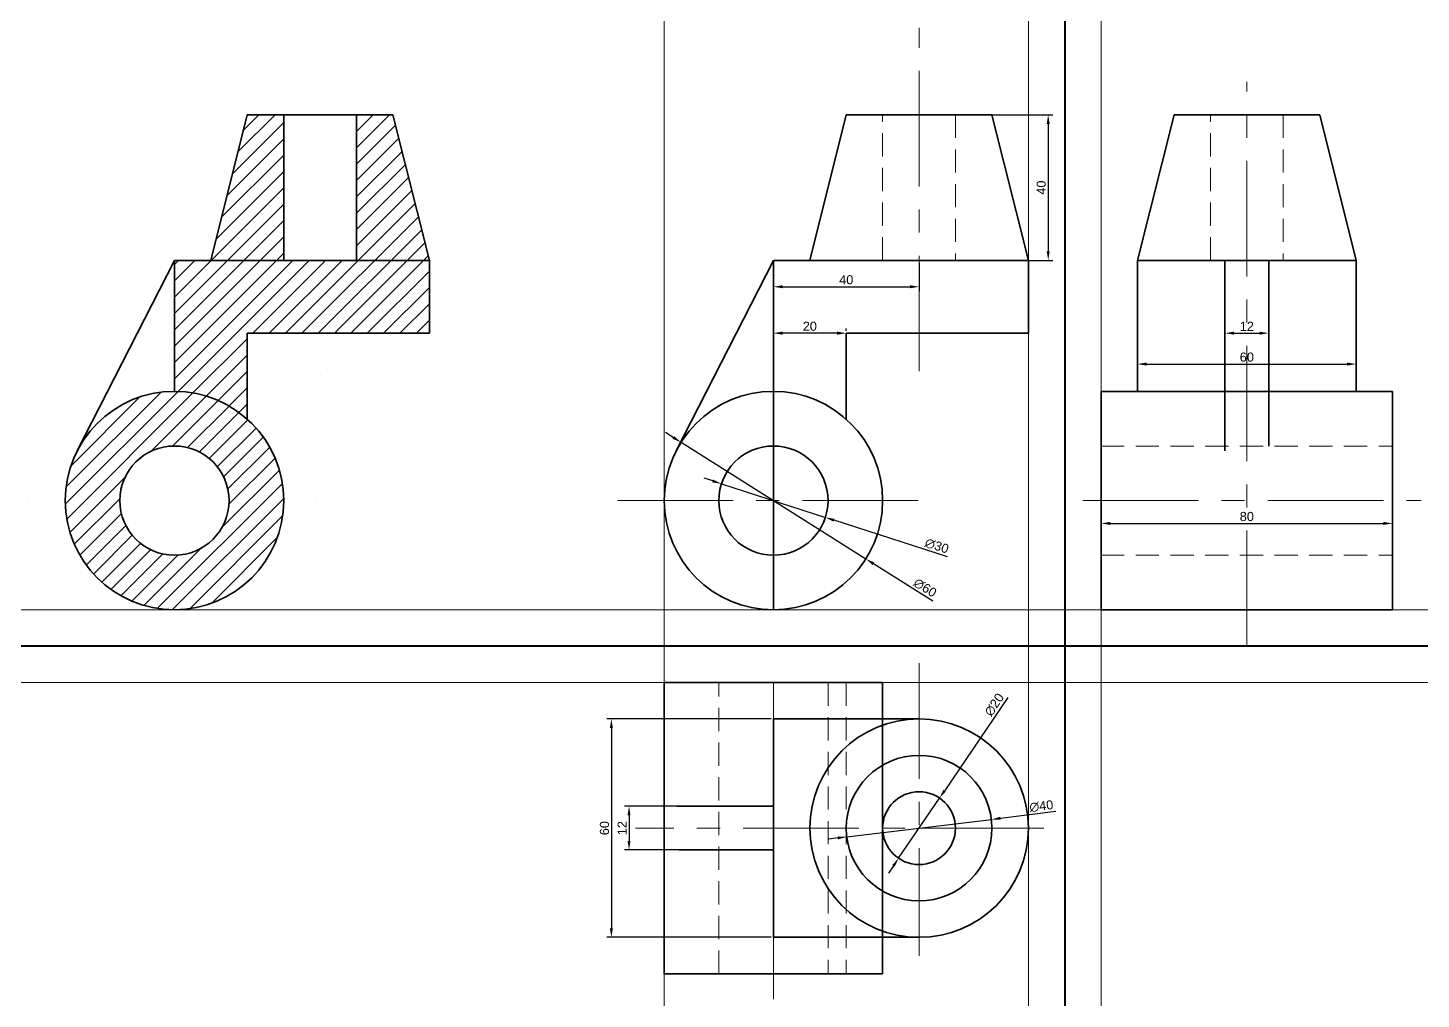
# Model space of a CAD drawing. Header units: millimetres. Extents: x 2450 to 7334, y 2362 to 2656.
# Drawn here: x 6951 to 7333.6, y 2389 to 2655.9 of the extents above; entities that cross this region are included whole.
import ezdxf

# ---------------------------------------------------------------- set-up
doc = ezdxf.new("R2010")
doc.units = ezdxf.units.MM
doc.linetypes.add('CENTER', pattern=[50.8, 31.75, -6.35, 6.35, -6.35])
doc.linetypes.add('HIDDEN', pattern=[9.525, 6.35, -3.175])
for name, color, linetype, lineweight in [('Centre line', 1, 'CENTER', 20), ('Constructn line', 251, 'Continuous', 9), ('Dimension line', 6, 'Continuous', 15), ('Hidden line', 3, 'HIDDEN', 20), ('Object line', 7, 'Continuous', 35), ('XY axis', 2, 'Continuous', 40)]:
    doc.layers.add(name, color=color, linetype=linetype, lineweight=lineweight)
doc.styles.get("Standard").update_dxf_attribs({"font": ''})
doc.styles.get('Standard').set_extended_font_data('Arial')
doc.dimstyles.new('ISO-25', dxfattribs={"dimtxt": 2.5, "dimasz": 2.5, "dimexe": 1.25, "dimexo": 0.625, "dimtad": 1, "dimtxsty": 'Standard', "dimcen": 2.5, "dimadec": 0, "dimazin": 0, "dimtfac": 1, "dimtmove": 0, "dimatfit": 3, "dimfxl": 1, "dimarcsym": 0})

# ---------------------------------------------------------------- blocks, each defined once
blk = doc.blocks.new('*D2')
at = {"layer": 'Defpoints', "color": 0, "transparency": 16777216}
for p in [(7141.43, 2530.64), (7169.97, 2521.4)]:
    blk.add_point(p, dxfattribs=at)
at = {"layer": 'Dimension line', "color": 0, "lineweight": -2, "transparency": 16777216}
for p, q in [((7139.05, 2531.41), (7136.67, 2532.18)), ((7141.43, 2530.64), (7169.97, 2521.4)), ((7203.55, 2510.53), (7172.35, 2520.63))]:
    blk.add_line(p, q, dxfattribs=at)
at = {"layer": 'Dimension line', "color": 0, "transparency": 16777216}
for points in [[(7139.18, 2531.81), (7138.92, 2531.01), (7141.43, 2530.64)], [(7172.48, 2521.02), (7172.22, 2520.23), (7169.97, 2521.4)]]:
    blk.add_solid(points, dxfattribs=at)
at = {"layer": 'Dimension line', "color": 0, "transparency": 16777216, "insert": (7200.57, 2513.56), "char_height": 2.5, "attachment_point": 5, "rotation": 342.0597}
blk.add_mtext('∅30', dxfattribs=at)
blk = doc.blocks.new('*D3')
at = {"layer": 'Defpoints', "color": 0, "transparency": 16777216}
for p in [(7130.33, 2542.03), (7181.07, 2510.01)]:
    blk.add_point(p, dxfattribs=at)
at = {"layer": 'Dimension line', "color": 0, "lineweight": -2, "transparency": 16777216}
for p, q in [((7128.22, 2543.36), (7126.1, 2544.7)), ((7130.33, 2542.03), (7181.07, 2510.01)), ((7199.48, 2498.39), (7183.18, 2508.67))]:
    blk.add_line(p, q, dxfattribs=at)
at = {"layer": 'Dimension line', "color": 0, "transparency": 16777216}
for points in [[(7128.44, 2543.72), (7127.99, 2543.01), (7130.33, 2542.03)], [(7183.41, 2509.02), (7182.96, 2508.32), (7181.07, 2510.01)]]:
    blk.add_solid(points, dxfattribs=at)
at = {"layer": 'Dimension line', "color": 0, "transparency": 16777216, "insert": (7197.35, 2502.07), "char_height": 2.5, "attachment_point": 5, "rotation": 327.7423}
blk.add_mtext('∅60', dxfattribs=at)
blk = doc.blocks.new('*D4')
at = {"layer": 'Defpoints', "color": 0, "transparency": 16777216}
for p in [(7155.7, 2592.02), (7195.7, 2592.02), (7195.7, 2584.78)]:
    blk.add_point(p, dxfattribs=at)
at = {"layer": 'Dimension line', "color": 0, "lineweight": -2, "transparency": 16777216}
for p, q in [((7155.7, 2591.39), (7155.7, 2583.53)), ((7195.7, 2591.39), (7195.7, 2583.53)), ((7158.2, 2584.78), (7193.2, 2584.78))]:
    blk.add_line(p, q, dxfattribs=at)
at = {"layer": 'Dimension line', "color": 0, "transparency": 16777216}
for points in [[(7158.2, 2585.19), (7158.2, 2584.36), (7155.7, 2584.78)], [(7193.2, 2585.19), (7193.2, 2584.36), (7195.7, 2584.78)]]:
    blk.add_solid(points, dxfattribs=at)
at = {"layer": 'Dimension line', "color": 0, "transparency": 16777216, "insert": (7175.7, 2586.68), "char_height": 2.5, "attachment_point": 5}
blk.add_mtext('40', dxfattribs=at)
blk = doc.blocks.new('*D5')
at = {"layer": 'Defpoints', "color": 0, "transparency": 16777216}
for p in [(7195.7, 2632.02), (7195.7, 2592.02), (7231.16, 2592.02)]:
    blk.add_point(p, dxfattribs=at)
at = {"layer": 'Dimension line', "color": 0, "lineweight": -2, "transparency": 16777216}
for p, q in [((7196.33, 2632.02), (7232.41, 2632.02)), ((7231.16, 2629.52), (7231.16, 2594.52)), ((7196.33, 2592.02), (7232.41, 2592.02))]:
    blk.add_line(p, q, dxfattribs=at)
at = {"layer": 'Dimension line', "color": 0, "transparency": 16777216}
for points in [[(7230.74, 2629.52), (7231.57, 2629.52), (7231.16, 2632.02)], [(7230.74, 2594.52), (7231.57, 2594.52), (7231.16, 2592.02)]]:
    blk.add_solid(points, dxfattribs=at)
at = {"layer": 'Dimension line', "color": 0, "transparency": 16777216, "insert": (7229.25, 2612.02), "char_height": 2.5, "attachment_point": 5, "rotation": 90}
blk.add_mtext('40', dxfattribs=at)
blk = doc.blocks.new('*D6')
at = {"layer": 'Defpoints', "color": 0, "transparency": 16777216}
for p in [(7155.7, 2572.02), (7155.7, 2572.02), (7175.7, 2572.02)]:
    blk.add_point(p, dxfattribs=at)
at = {"layer": 'Dimension line', "color": 0, "lineweight": -2, "transparency": 16777216}
for p, q in [((7155.7, 2572.64), (7155.7, 2573.27)), ((7173.2, 2572.02), (7158.2, 2572.02)), ((7175.7, 2572.64), (7175.7, 2573.27))]:
    blk.add_line(p, q, dxfattribs=at)
at = {"layer": 'Dimension line', "color": 0, "transparency": 16777216}
for points in [[(7158.2, 2572.44), (7158.2, 2571.6), (7155.7, 2572.02)], [(7173.2, 2572.44), (7173.2, 2571.6), (7175.7, 2572.02)]]:
    blk.add_solid(points, dxfattribs=at)
at = {"layer": 'Dimension line', "color": 0, "transparency": 16777216, "insert": (7165.7, 2573.92), "char_height": 2.5, "attachment_point": 5}
blk.add_mtext('20', dxfattribs=at)
blk = doc.blocks.new('*D7')
at = {"layer": 'Defpoints', "color": 0, "transparency": 16777216}
for p in [(7279.7, 2572.02), (7291.7, 2572.02), (7291.7, 2572.02)]:
    blk.add_point(p, dxfattribs=at)
at = {"layer": 'Dimension line', "color": 0, "lineweight": -2, "transparency": 16777216}
for p, q in [((7279.7, 2572.64), (7279.7, 2573.27)), ((7282.2, 2572.02), (7289.2, 2572.02)), ((7291.7, 2572.64), (7291.7, 2573.27))]:
    blk.add_line(p, q, dxfattribs=at)
at = {"layer": 'Dimension line', "color": 0, "transparency": 16777216}
for points in [[(7282.2, 2572.44), (7282.2, 2571.6), (7279.7, 2572.02)], [(7289.2, 2572.44), (7289.2, 2571.6), (7291.7, 2572.02)]]:
    blk.add_solid(points, dxfattribs=at)
at = {"layer": 'Dimension line', "color": 0, "transparency": 16777216, "insert": (7285.7, 2573.9), "char_height": 2.5, "attachment_point": 5}
blk.add_mtext('12', dxfattribs=at)
blk = doc.blocks.new('*D8')
at = {"layer": 'Defpoints', "color": 0, "transparency": 16777216}
for p in [(7245.7, 2526.02), (7325.7, 2526.02), (7325.7, 2519.74)]:
    blk.add_point(p, dxfattribs=at)
at = {"layer": 'Dimension line', "color": 0, "lineweight": -2, "transparency": 16777216}
for p, q in [((7245.7, 2525.39), (7245.7, 2518.49)), ((7325.7, 2525.39), (7325.7, 2518.49)), ((7248.2, 2519.74), (7323.2, 2519.74))]:
    blk.add_line(p, q, dxfattribs=at)
at = {"layer": 'Dimension line', "color": 0, "transparency": 16777216}
for points in [[(7248.2, 2520.16), (7248.2, 2519.33), (7245.7, 2519.74)], [(7323.2, 2520.16), (7323.2, 2519.33), (7325.7, 2519.74)]]:
    blk.add_solid(points, dxfattribs=at)
at = {"layer": 'Dimension line', "color": 0, "transparency": 16777216, "insert": (7285.7, 2521.64), "char_height": 2.5, "attachment_point": 5}
blk.add_mtext('80', dxfattribs=at)
blk = doc.blocks.new('*D9')
at = {"layer": 'Defpoints', "color": 0, "transparency": 16777216}
for p in [(7255.7, 2574.02), (7315.7, 2574.02), (7315.7, 2563.53)]:
    blk.add_point(p, dxfattribs=at)
at = {"layer": 'Dimension line', "color": 0, "lineweight": -2, "transparency": 16777216}
for p, q in [((7255.7, 2573.39), (7255.7, 2562.28)), ((7315.7, 2573.39), (7315.7, 2562.28)), ((7258.2, 2563.53), (7313.2, 2563.53))]:
    blk.add_line(p, q, dxfattribs=at)
at = {"layer": 'Dimension line', "color": 0, "transparency": 16777216}
for points in [[(7258.2, 2563.95), (7258.2, 2563.11), (7255.7, 2563.53)], [(7313.2, 2563.95), (7313.2, 2563.11), (7315.7, 2563.53)]]:
    blk.add_solid(points, dxfattribs=at)
at = {"layer": 'Dimension line', "color": 0, "transparency": 16777216, "insert": (7285.7, 2565.43), "char_height": 2.5, "attachment_point": 5}
blk.add_mtext('60', dxfattribs=at)
blk = doc.blocks.new('*D11')
at = {"layer": 'Defpoints', "color": 0, "transparency": 16777216}
for p in [(7201.32, 2444.29), (7190.08, 2427.75)]:
    blk.add_point(p, dxfattribs=at)
at = {"layer": 'Dimension line', "color": 0, "lineweight": -2, "transparency": 16777216}
for p, q in [((7220.11, 2471.94), (7202.73, 2446.36)), ((7190.08, 2427.75), (7201.32, 2444.29)), ((7188.68, 2425.68), (7187.27, 2423.61))]:
    blk.add_line(p, q, dxfattribs=at)
at = {"layer": 'Dimension line', "color": 0, "transparency": 16777216}
for points in [[(7202.38, 2446.59), (7203.07, 2446.12), (7201.32, 2444.29)], [(7188.33, 2425.91), (7189.02, 2425.45), (7190.08, 2427.75)]]:
    blk.add_solid(points, dxfattribs=at)
at = {"layer": 'Dimension line', "color": 0, "transparency": 16777216, "insert": (7216.36, 2469.93), "char_height": 2.5, "attachment_point": 5, "rotation": 55.8075}
blk.add_mtext('∅20', dxfattribs=at)
blk = doc.blocks.new('*D12')
at = {"layer": 'Defpoints', "color": 0, "transparency": 16777216}
for p in [(7215.56, 2438.41), (7175.85, 2433.62)]:
    blk.add_point(p, dxfattribs=at)
at = {"layer": 'Dimension line', "color": 0, "lineweight": -2, "transparency": 16777216}
for p, q in [((7175.85, 2433.62), (7215.56, 2438.41)), ((7233.25, 2440.55), (7218.04, 2438.71)), ((7173.36, 2433.32), (7170.88, 2433.02))]:
    blk.add_line(p, q, dxfattribs=at)
at = {"layer": 'Dimension line', "color": 0, "transparency": 16777216}
for points in [[(7217.99, 2439.13), (7218.09, 2438.3), (7215.56, 2438.41)], [(7173.31, 2433.74), (7173.41, 2432.91), (7175.85, 2433.62)]]:
    blk.add_solid(points, dxfattribs=at)
at = {"layer": 'Dimension line', "color": 0, "transparency": 16777216, "insert": (7229.27, 2442.05), "char_height": 2.5, "attachment_point": 5, "rotation": 6.8785}
blk.add_mtext('∅40', dxfattribs=at)
blk = doc.blocks.new('*D13')
at = {"layer": 'Defpoints', "color": 0, "transparency": 16777216}
for p in [(7155.7, 2466.02), (7111.22, 2406.02), (7155.7, 2406.02)]:
    blk.add_point(p, dxfattribs=at)
at = {"layer": 'Dimension line', "color": 0, "lineweight": -2, "transparency": 16777216}
for p, q in [((7155.08, 2466.02), (7109.97, 2466.02)), ((7111.22, 2463.52), (7111.22, 2408.52)), ((7155.08, 2406.02), (7109.97, 2406.02))]:
    blk.add_line(p, q, dxfattribs=at)
at = {"layer": 'Dimension line', "color": 0, "transparency": 16777216}
for points in [[(7110.8, 2463.52), (7111.63, 2463.52), (7111.22, 2466.02)], [(7110.8, 2408.52), (7111.63, 2408.52), (7111.22, 2406.02)]]:
    blk.add_solid(points, dxfattribs=at)
at = {"layer": 'Dimension line', "color": 0, "transparency": 16777216, "insert": (7109.32, 2436.02), "char_height": 2.5, "attachment_point": 5, "rotation": 90}
blk.add_mtext('60', dxfattribs=at)
blk = doc.blocks.new('*D14')
at = {"layer": 'Defpoints', "color": 0, "transparency": 16777216}
for p in [(7142.42, 2442.02), (7116.06, 2430.02), (7142.7, 2430.02)]:
    blk.add_point(p, dxfattribs=at)
at = {"layer": 'Dimension line', "color": 0, "lineweight": -2, "transparency": 16777216}
for p, q in [((7141.8, 2442.02), (7114.81, 2442.02)), ((7116.06, 2439.52), (7116.06, 2432.52)), ((7142.07, 2430.02), (7114.81, 2430.02))]:
    blk.add_line(p, q, dxfattribs=at)
at = {"layer": 'Dimension line', "color": 0, "transparency": 16777216}
for points in [[(7115.64, 2439.52), (7116.47, 2439.52), (7116.06, 2442.02)], [(7115.64, 2432.52), (7116.47, 2432.52), (7116.06, 2430.02)]]:
    blk.add_solid(points, dxfattribs=at)
at = {"layer": 'Dimension line', "color": 0, "transparency": 16777216, "insert": (7114.18, 2436.02), "char_height": 2.5, "attachment_point": 5, "rotation": 90}
blk.add_mtext('12', dxfattribs=at)

msp = doc.modelspace()

# ---------------------------------------------------------------- hatches: boundary and pattern name
at = {"layer": 'Object line'}
h = msp.add_hatch(dxfattribs=at)
h.set_pattern_fill('ANSI31', color=256)
h.paths.add_polyline_path([(7021.232, 2632.019), (7011.232, 2632.019), (7001.232, 2592.019), (7021.232, 2592.019)])
h.paths.add_polyline_path([(7051.232, 2632.019), (7041.232, 2632.019), (7041.232, 2592.019), (7061.232, 2592.019)])
h.paths.add_polyline_path([(6961.232, 2526.019, 1), (7021.232, 2526.019, 1)])
h.paths.add_polyline_path([(7006.232, 2526.019, -1), (6976.232, 2526.019, -1)], flags=16)
h.paths.add_polyline_path([(7061.232, 2592.019), (7041.232, 2592.019), (7031.232, 2592.019), (7021.232, 2592.019), (7001.232, 2592.019), (6991.232, 2592.019), (6991.232, 2556.019, -0.1844831), (7011.232, 2548.379), (7011.232, 2572.019), (7031.232, 2572.019), (7061.232, 2572.019)])

# ---------------------------------------------------------------- linework, layer by layer
at = {"layer": 'Centre line'}
for p, q in [((7195.701, 2561.553), (7195.701, 2655.917)), ((7285.701, 2486.019), (7285.701, 2641.04)), ((7031.232, 2560.694), (7031.232, 2560.694)), ((6950.987, 2526.019), (6950.987, 2526.019)), ((7029.833, 2526.019), (7029.833, 2526.019)), ((7029.833, 2526.019), (7029.833, 2526.019)), ((7029.833, 2526.019), (7029.833, 2526.019)), ((7112.863, 2526.019), (7195.479, 2526.019)), ((7240.642, 2526.019), (7333.558, 2526.019)), ((7195.701, 2481.322), (7195.701, 2400.94)), ((7155.701, 2466.019), (7155.701, 2476.019)), ((7229.945, 2436.019), (7117.79, 2436.019)), ((7195.701, 2436.019), (7225.701, 2436.019)), ((7155.701, 2406.019), (7155.701, 2389.028))]:
    msp.add_line(p, q, dxfattribs=at)
at = {"layer": 'Constructn line'}
for p in [(7125.701, 2620.729), (7245.701, 2620.729)]:
    msp.add_xline(p, (0, -1), dxfattribs=at)
for p, direction in [((7225.701, 2592.019), (0, 1)), ((7225.701, 2572.019), (0, -1)), ((5960.86, 2496.019), (1, 0)), ((3837.958, 2476.019), (1, 0))]:
    msp.add_ray(p, direction, dxfattribs=at)
at = {"layer": 'Hidden line'}
for p, q in [((7021.232, 2592.019), (7021.232, 2632.019)), ((7021.232, 2592.019), (7021.232, 2632.019)), ((7021.232, 2592.019), (7021.232, 2632.019)), ((7021.232, 2592.019), (7021.232, 2632.019)), ((7021.232, 2592.019), (7021.232, 2632.019)), ((7021.232, 2592.019), (7021.232, 2632.019)), ((7021.232, 2592.019), (7021.232, 2632.019)), ((7021.232, 2592.019), (7021.232, 2632.019)), ((7021.232, 2592.019), (7021.232, 2632.019)), ((7021.232, 2592.019), (7021.232, 2632.019)), ((7021.232, 2592.019), (7021.232, 2632.019)), ((7041.232, 2632.019), (7041.232, 2592.019)), ((7041.232, 2632.019), (7041.232, 2592.019)), ((7041.232, 2632.019), (7041.232, 2592.019)), ((7041.232, 2632.019), (7041.232, 2592.019)), ((7041.232, 2632.019), (7041.232, 2592.019)), ((7041.232, 2632.019), (7041.232, 2592.019)), ((7041.232, 2632.019), (7041.232, 2592.019)), ((7041.232, 2632.019), (7041.232, 2592.019)), ((7041.232, 2632.019), (7041.232, 2592.019)), ((7041.232, 2632.019), (7041.232, 2592.019)), ((7041.232, 2632.019), (7041.232, 2592.019)), ((7185.701, 2592.019), (7185.701, 2632.019)), ((7205.701, 2632.019), (7205.701, 2592.019)), ((7275.701, 2592.019), (7275.701, 2632.019)), ((7295.701, 2632.019), (7295.701, 2592.019)), ((7245.701, 2541.019), (7325.701, 2541.019)), ((7245.701, 2511.019), (7325.701, 2511.019)), ((7140.701, 2396.019), (7140.701, 2476.019)), ((7170.701, 2476.019), (7170.701, 2396.019)), ((7175.701, 2476.019), (7175.701, 2396.019)), ((7185.701, 2466.019), (7185.701, 2406.019))]:
    msp.add_line(p, q, dxfattribs=at)
at = {"layer": 'Object line'}
for p, q in [((7001.232, 2592.019), (7011.232, 2632.019)), ((7001.232, 2592.019), (7011.232, 2632.019)), ((7001.232, 2592.019), (7011.232, 2632.019)), ((7001.232, 2592.019), (7011.232, 2632.019)), ((7001.232, 2592.019), (7011.232, 2632.019)), ((7001.232, 2592.019), (7011.232, 2632.019)), ((7001.232, 2592.019), (7011.232, 2632.019)), ((7001.232, 2592.019), (7011.232, 2632.019)), ((7001.232, 2592.019), (7011.232, 2632.019)), ((7001.232, 2592.019), (7011.232, 2632.019)), ((7001.232, 2592.019), (7011.232, 2632.019)), ((7001.232, 2592.019), (7011.232, 2632.019)), ((7021.232, 2632.019), (7011.232, 2632.019)), ((7021.232, 2632.019), (7011.232, 2632.019)), ((7021.232, 2632.019), (7011.232, 2632.019)), ((7021.232, 2632.019), (7011.232, 2632.019)), ((7021.232, 2632.019), (7011.232, 2632.019)), ((7021.232, 2632.019), (7011.232, 2632.019)), ((7021.232, 2632.019), (7011.232, 2632.019)), ((7021.232, 2632.019), (7011.232, 2632.019)), ((7021.232, 2632.019), (7011.232, 2632.019)), ((7021.232, 2632.019), (7011.232, 2632.019)), ((7021.232, 2632.019), (7011.232, 2632.019)), ((7021.232, 2632.019), (7011.232, 2632.019)), ((7021.232, 2592.019), (7021.232, 2632.019)), ((7021.232, 2632.019), (7031.232, 2632.019)), ((7031.232, 2632.019), (7051.232, 2632.019)), ((7031.232, 2632.019), (7051.232, 2632.019)), ((7031.232, 2632.019), (7041.232, 2632.019)), ((7031.232, 2632.019), (7051.232, 2632.019)), ((7031.232, 2632.019), (7051.232, 2632.019)), ((7031.232, 2632.019), (7041.232, 2632.019)), ((7031.232, 2632.019), (7051.232, 2632.019)), ((7031.232, 2632.019), (7051.232, 2632.019)), ((7031.232, 2632.019), (7041.232, 2632.019)), ((7031.232, 2632.019), (7051.232, 2632.019)), ((7031.232, 2632.019), (7051.232, 2632.019)), ((7031.232, 2632.019), (7041.232, 2632.019)), ((7031.232, 2632.019), (7051.232, 2632.019)), ((7031.232, 2632.019), (7051.232, 2632.019)), ((7031.232, 2632.019), (7041.232, 2632.019)), ((7031.232, 2632.019), (7051.232, 2632.019)), ((7031.232, 2632.019), (7051.232, 2632.019)), ((7031.232, 2632.019), (7041.232, 2632.019)), ((7031.232, 2632.019), (7051.232, 2632.019)), ((7031.232, 2632.019), (7051.232, 2632.019)), ((7031.232, 2632.019), (7041.232, 2632.019)), ((7031.232, 2632.019), (7051.232, 2632.019)), ((7031.232, 2632.019), (7051.232, 2632.019)), ((7031.232, 2632.019), (7041.232, 2632.019)), ((7031.232, 2632.019), (7051.232, 2632.019)), ((7031.232, 2632.019), (7051.232, 2632.019)), ((7031.232, 2632.019), (7041.232, 2632.019)), ((7031.232, 2632.019), (7051.232, 2632.019)), ((7031.232, 2632.019), (7051.232, 2632.019)), ((7031.232, 2632.019), (7041.232, 2632.019)), ((7031.232, 2632.019), (7051.232, 2632.019)), ((7031.232, 2632.019), (7051.232, 2632.019)), ((7031.232, 2632.019), (7041.232, 2632.019)), ((7031.232, 2632.019), (7051.232, 2632.019)), ((7031.232, 2632.019), (7051.232, 2632.019)), ((7031.232, 2632.019), (7041.232, 2632.019)), ((7041.232, 2632.019), (7041.232, 2592.019)), ((7051.232, 2632.019), (7061.232, 2592.019)), ((7051.232, 2632.019), (7061.232, 2592.019)), ((7051.232, 2632.019), (7061.232, 2592.019)), ((7051.232, 2632.019), (7061.232, 2592.019)), ((7051.232, 2632.019), (7061.232, 2592.019)), ((7051.232, 2632.019), (7061.232, 2592.019)), ((7051.232, 2632.019), (7061.232, 2592.019)), ((7051.232, 2632.019), (7061.232, 2592.019)), ((7051.232, 2632.019), (7061.232, 2592.019)), ((7051.232, 2632.019), (7061.232, 2592.019)), ((7051.232, 2632.019), (7061.232, 2592.019)), ((7051.232, 2632.019), (7061.232, 2592.019)), ((7165.701, 2592.019), (7175.701, 2632.019)), ((7195.701, 2632.019), (7175.701, 2632.019)), ((7175.701, 2632.019), (7195.701, 2632.019)), ((7195.701, 2632.019), (7215.701, 2632.019)), ((7195.701, 2632.019), (7205.701, 2632.019)), ((7215.701, 2632.019), (7225.701, 2592.019)), ((7265.701, 2632.019), (7255.701, 2592.019)), ((7285.701, 2632.019), (7265.701, 2632.019)), ((7285.701, 2632.019), (7285.701, 2632.019)), ((7285.701, 2632.019), (7305.701, 2632.019)), ((7285.701, 2632.019), (7295.701, 2632.019)), ((7305.701, 2632.019), (7315.701, 2592.019)), ((6991.232, 2592.019), (6964.511, 2539.655)), ((6991.232, 2592.019), (6964.511, 2539.655)), ((6991.232, 2592.019), (6964.511, 2539.655)), ((6991.232, 2592.019), (6964.511, 2539.655)), ((6991.232, 2592.019), (6964.511, 2539.655)), ((6991.232, 2592.019), (6964.511, 2539.655)), ((6991.232, 2592.019), (6964.511, 2539.655)), ((6991.232, 2592.019), (6964.511, 2539.655)), ((6991.232, 2592.019), (6964.511, 2539.655)), ((6991.232, 2592.019), (6964.511, 2539.655)), ((6991.232, 2592.019), (6964.511, 2539.655)), ((6991.232, 2592.019), (6964.511, 2539.655)), ((6991.232, 2556.019), (6991.232, 2592.019)), ((6991.232, 2592.019), (7021.232, 2592.019)), ((6991.232, 2592.019), (7011.232, 2592.019)), ((6991.232, 2556.019), (6991.232, 2592.019)), ((6991.232, 2592.019), (7021.232, 2592.019)), ((6991.232, 2592.019), (7011.232, 2592.019)), ((6991.232, 2556.019), (6991.232, 2592.019)), ((6991.232, 2592.019), (7021.232, 2592.019)), ((6991.232, 2592.019), (7011.232, 2592.019)), ((6991.232, 2556.019), (6991.232, 2592.019)), ((6991.232, 2592.019), (7021.232, 2592.019)), ((6991.232, 2592.019), (7011.232, 2592.019)), ((6991.232, 2556.019), (6991.232, 2592.019)), ((6991.232, 2592.019), (7021.232, 2592.019)), ((6991.232, 2592.019), (7011.232, 2592.019)), ((6991.232, 2556.019), (6991.232, 2592.019)), ((6991.232, 2592.019), (7021.232, 2592.019)), ((6991.232, 2592.019), (7011.232, 2592.019)), ((6991.232, 2556.019), (6991.232, 2592.019)), ((6991.232, 2592.019), (7021.232, 2592.019)), ((6991.232, 2592.019), (7011.232, 2592.019)), ((6991.232, 2556.019), (6991.232, 2592.019)), ((6991.232, 2592.019), (7021.232, 2592.019)), ((6991.232, 2592.019), (7011.232, 2592.019)), ((6991.232, 2556.019), (6991.232, 2592.019)), ((6991.232, 2592.019), (7021.232, 2592.019)), ((6991.232, 2592.019), (7011.232, 2592.019)), ((6991.232, 2556.019), (6991.232, 2592.019)), ((6991.232, 2592.019), (7021.232, 2592.019)), ((6991.232, 2592.019), (7011.232, 2592.019)), ((6991.232, 2556.019), (6991.232, 2592.019)), ((6991.232, 2592.019), (7021.232, 2592.019)), ((6991.232, 2592.019), (7011.232, 2592.019)), ((6991.232, 2556.019), (6991.232, 2592.019)), ((6991.232, 2592.019), (7021.232, 2592.019)), ((6991.232, 2592.019), (7011.232, 2592.019)), ((7021.232, 2592.019), (7001.232, 2592.019)), ((7021.232, 2592.019), (7001.232, 2592.019)), ((7021.232, 2592.019), (7001.232, 2592.019)), ((7021.232, 2592.019), (7001.232, 2592.019)), ((7021.232, 2592.019), (7001.232, 2592.019)), ((7021.232, 2592.019), (7001.232, 2592.019)), ((7021.232, 2592.019), (7001.232, 2592.019)), ((7021.232, 2592.019), (7001.232, 2592.019)), ((7021.232, 2592.019), (7001.232, 2592.019)), ((7021.232, 2592.019), (7001.232, 2592.019)), ((7021.232, 2592.019), (7001.232, 2592.019)), ((7021.232, 2592.019), (7001.232, 2592.019)), ((7011.232, 2592.019), (7011.232, 2592.019)), ((7011.232, 2592.019), (7011.232, 2592.019)), ((7011.232, 2592.019), (7011.232, 2592.019)), ((7011.232, 2592.019), (7011.232, 2592.019)), ((7011.232, 2592.019), (7011.232, 2592.019)), ((7011.232, 2592.019), (7011.232, 2592.019)), ((7011.232, 2592.019), (7011.232, 2592.019)), ((7011.232, 2592.019), (7011.232, 2592.019)), ((7011.232, 2592.019), (7011.232, 2592.019)), ((7011.232, 2592.019), (7011.232, 2592.019)), ((7011.232, 2592.019), (7011.232, 2592.019)), ((7011.232, 2592.019), (7011.232, 2592.019)), ((7021.232, 2592.019), (7031.232, 2592.019)), ((7031.232, 2592.019), (7061.232, 2592.019)), ((7031.232, 2592.019), (7061.232, 2592.019)), ((7031.232, 2592.019), (7061.232, 2592.019)), ((7031.232, 2592.019), (7061.232, 2592.019)), ((7031.232, 2592.019), (7061.232, 2592.019)), ((7031.232, 2592.019), (7061.232, 2592.019)), ((7031.232, 2592.019), (7061.232, 2592.019)), ((7031.232, 2592.019), (7061.232, 2592.019)), ((7031.232, 2592.019), (7061.232, 2592.019)), ((7031.232, 2592.019), (7061.232, 2592.019)), ((7031.232, 2592.019), (7061.232, 2592.019)), ((7031.232, 2592.019), (7061.232, 2592.019)), ((7061.232, 2592.019), (7061.232, 2572.019)), ((7061.232, 2592.019), (7061.232, 2572.019)), ((7061.232, 2592.019), (7061.232, 2572.019)), ((7061.232, 2592.019), (7061.232, 2572.019)), ((7061.232, 2592.019), (7061.232, 2572.019)), ((7061.232, 2592.019), (7061.232, 2572.019)), ((7061.232, 2592.019), (7061.232, 2572.019)), ((7061.232, 2592.019), (7061.232, 2572.019)), ((7061.232, 2592.019), (7061.232, 2572.019)), ((7061.232, 2592.019), (7061.232, 2572.019)), ((7061.232, 2592.019), (7061.232, 2572.019)), ((7061.232, 2592.019), (7061.232, 2572.019)), ((7155.701, 2592.019), (7128.979, 2539.655)), ((7155.701, 2592.019), (7225.701, 2592.019)), ((7225.701, 2592.019), (7155.701, 2592.019)), ((7155.701, 2592.019), (7155.701, 2496.019)), ((7155.701, 2592.019), (7175.701, 2592.019)), ((7195.701, 2592.019), (7165.701, 2592.019)), ((7225.701, 2592.019), (7165.701, 2592.019)), ((7205.701, 2592.019), (7185.701, 2592.019)), ((7225.701, 2592.019), (7225.701, 2572.019)), ((7285.701, 2592.019), (7255.701, 2592.019)), ((7255.701, 2592.019), (7255.701, 2556.019)), ((7295.701, 2592.019), (7275.701, 2592.019)), ((7285.701, 2592.019), (7279.701, 2592.019)), ((7279.701, 2589.489), (7279.701, 2592.019)), ((7285.701, 2592.019), (7285.701, 2592.019)), ((7285.701, 2592.019), (7285.701, 2592.019)), ((7285.701, 2592.019), (7291.701, 2592.019)), ((7285.701, 2592.019), (7285.701, 2592.019)), ((7291.701, 2592.019), (7291.701, 2541.019)), ((7291.701, 2592.019), (7315.701, 2592.019)), ((7315.701, 2592.019), (7315.701, 2586.019)), ((7279.701, 2539.655), (7279.701, 2589.489)), ((7279.701, 2589.489), (7279.701, 2589.489)), ((7279.701, 2589.489), (7279.701, 2589.489)), ((7315.701, 2556.019), (7315.701, 2586.019)), ((7011.232, 2572.019), (7011.232, 2572.019)), ((7011.232, 2572.019), (7031.232, 2572.019)), ((7011.232, 2572.019), (7011.232, 2548.379)), ((7011.232, 2572.019), (7011.232, 2572.019)), ((7011.232, 2572.019), (7031.232, 2572.019)), ((7011.232, 2572.019), (7011.232, 2548.379)), ((7011.232, 2572.019), (7011.232, 2572.019)), ((7011.232, 2572.019), (7031.232, 2572.019)), ((7011.232, 2572.019), (7011.232, 2548.379)), ((7011.232, 2572.019), (7011.232, 2572.019)), ((7011.232, 2572.019), (7031.232, 2572.019)), ((7011.232, 2572.019), (7011.232, 2548.379)), ((7011.232, 2572.019), (7011.232, 2572.019)), ((7011.232, 2572.019), (7031.232, 2572.019)), ((7011.232, 2572.019), (7011.232, 2548.379)), ((7011.232, 2572.019), (7011.232, 2572.019)), ((7011.232, 2572.019), (7031.232, 2572.019)), ((7011.232, 2572.019), (7011.232, 2548.379)), ((7011.232, 2572.019), (7011.232, 2572.019)), ((7011.232, 2572.019), (7031.232, 2572.019)), ((7011.232, 2572.019), (7011.232, 2548.379)), ((7011.232, 2572.019), (7011.232, 2572.019)), ((7011.232, 2572.019), (7031.232, 2572.019)), ((7011.232, 2572.019), (7011.232, 2548.379)), ((7011.232, 2572.019), (7011.232, 2572.019)), ((7011.232, 2572.019), (7031.232, 2572.019)), ((7011.232, 2572.019), (7011.232, 2548.379)), ((7011.232, 2572.019), (7011.232, 2572.019)), ((7011.232, 2572.019), (7031.232, 2572.019)), ((7011.232, 2572.019), (7011.232, 2548.379)), ((7011.232, 2572.019), (7011.232, 2572.019)), ((7011.232, 2572.019), (7031.232, 2572.019)), ((7011.232, 2572.019), (7011.232, 2548.379)), ((7011.232, 2572.019), (7011.232, 2572.019)), ((7011.232, 2572.019), (7031.232, 2572.019)), ((7011.232, 2572.019), (7011.232, 2548.379)), ((7031.232, 2572.019), (7061.232, 2572.019)), ((7175.701, 2572.019), (7175.701, 2548.379)), ((7225.701, 2572.019), (7175.701, 2572.019)), ((7325.701, 2556.019), (7245.701, 2556.019)), ((7245.701, 2556.019), (7245.701, 2496.019)), ((7255.701, 2556.019), (7315.701, 2556.019)), ((7325.701, 2496.019), (7325.701, 2556.019)), ((7325.701, 2526.019), (7325.701, 2526.019)), ((6991.232, 2496.019), (6991.232, 2496.019)), ((6991.232, 2496.019), (6991.232, 2496.019)), ((6991.232, 2496.019), (6991.232, 2496.019)), ((6991.232, 2496.019), (6991.232, 2496.019)), ((6991.232, 2496.019), (6991.232, 2496.019)), ((6991.232, 2496.019), (6991.232, 2496.019)), ((6991.232, 2496.019), (6991.232, 2496.019)), ((6991.232, 2496.019), (6991.232, 2496.019)), ((6991.232, 2496.019), (6991.232, 2496.019)), ((6991.232, 2496.019), (6991.232, 2496.019)), ((6991.232, 2496.019), (6991.232, 2496.019)), ((6991.232, 2496.019), (6991.232, 2496.019)), ((6991.232, 2496.019), (6991.232, 2496.019)), ((7245.701, 2496.019), (7325.701, 2496.019)), ((7125.701, 2476.019), (7125.701, 2396.019)), ((7125.701, 2476.019), (7185.701, 2476.019)), ((7185.701, 2396.019), (7185.701, 2476.019)), ((7155.701, 2466.019), (7155.701, 2406.019)), ((7155.701, 2436.019), (7155.701, 2466.019)), ((7155.701, 2466.019), (7195.701, 2466.019)), ((7155.701, 2442.019), (7129.144, 2442.019)), ((7155.701, 2436.019), (7155.701, 2442.019)), ((7155.701, 2442.019), (7155.701, 2430.019)), ((7155.701, 2436.019), (7155.701, 2406.019)), ((7155.701, 2430.019), (7129.698, 2430.019)), ((7155.701, 2406.019), (7195.701, 2406.019)), ((7225.701, 2406.019), (7225.701, 2406.019)), ((7125.701, 2396.019), (7185.701, 2396.019)), ((7170.701, 2396.019), (7140.701, 2396.019))]:
    msp.add_line(p, q, dxfattribs=at)
for centre, radius in [((6991.232, 2526.019), 30), ((6991.232, 2526.019), 30), ((6991.232, 2526.019), 30), ((6991.232, 2526.019), 30), ((6991.232, 2526.019), 30), ((6991.232, 2526.019), 30), ((6991.232, 2526.019), 30), ((6991.232, 2526.019), 30), ((6991.232, 2526.019), 30), ((6991.232, 2526.019), 30), ((6991.232, 2526.019), 30), ((6991.232, 2526.019), 30), ((7155.701, 2526.019), 30), ((6991.232, 2526.019), 15), ((6991.232, 2526.019), 15), ((6991.232, 2526.019), 15), ((6991.232, 2526.019), 15), ((6991.232, 2526.019), 15), ((6991.232, 2526.019), 15), ((6991.232, 2526.019), 15), ((6991.232, 2526.019), 15), ((6991.232, 2526.019), 15), ((6991.232, 2526.019), 15), ((6991.232, 2526.019), 15), ((6991.232, 2526.019), 15), ((7155.701, 2526.019), 15), ((7195.701, 2436.019), 30), ((7195.701, 2436.019), 20), ((7195.701, 2436.019), 10)]:
    msp.add_circle(centre, radius, dxfattribs=at)
at = {"layer": 'XY axis'}
for p, direction in [((7235.701, 2620.729), (0, -1)), ((2524.833, 2486.019), (-1, 0))]:
    msp.add_xline(p, direction, dxfattribs=at)

# ---------------------------------------------------------------- dimensions: what is measured, and where the dimension line sits
at = {"layer": 'Dimension line'}
for base, p1, p2, picture, middle in [((7231.156, 2592.019), (7195.701, 2632.019), (7195.701, 2592.019), '*D5', (7229.255, 2612.019)), ((7111.218, 2406.019), (7155.701, 2466.019), (7155.701, 2406.019), '*D13', (7109.317, 2436.019)), ((7116.058, 2430.019), (7142.423, 2442.019), (7142.7, 2430.019), '*D14', (7114.178, 2436.019))]:
    dim = msp.add_linear_dim(base=base, p1=p1, p2=p2, angle=90, dimstyle='ISO-25', dxfattribs=at)
    dim.commit()
    dim.dimension.update_dxf_attribs({"geometry": picture, "text_midpoint": middle})
for base, p1, p2, picture, middle in [((7195.701, 2584.776), (7155.701, 2592.019), (7195.701, 2592.019), '*D4', (7175.701, 2586.677)), ((7155.701, 2572.019), (7175.701, 2572.019), (7155.701, 2572.019), '*D6', (7165.701, 2573.92)), ((7291.701, 2572.019), (7279.701, 2572.019), (7291.701, 2572.019), '*D7', (7285.701, 2573.899)), ((7325.701, 2519.743), (7245.701, 2526.019), (7325.701, 2526.019), '*D8', (7285.701, 2521.645))]:
    dim = msp.add_linear_dim(base=base, p1=p1, p2=p2, dimstyle='ISO-25', dxfattribs=at)
    dim.commit()
    dim.dimension.update_dxf_attribs({"geometry": picture, "text_midpoint": middle})
dim = msp.add_linear_dim(base=(7315.701, 2563.529), p1=(7255.701, 2574.019), p2=(7315.701, 2574.019), dimstyle='ISO-25', dxfattribs=at)
dim.commit()
dim.dimension.update_dxf_attribs({"geometry": '*D9', "text_midpoint": (7285.701, 2563.529), "dimtype": 160})
for p1, p2, picture, middle in [((7130.331, 2542.031), (7181.071, 2510.007), '*D3', (7196.293, 2500.399)), ((7141.43, 2530.639), (7169.972, 2521.398), '*D2', (7199.966, 2511.687)), ((7190.081, 2427.747), (7201.321, 2444.29), '*D11', (7217.986, 2468.819)), ((7175.845, 2433.623), (7215.557, 2438.414), '*D12', (7229.507, 2440.097))]:
    dim = msp.add_diameter_dim_2p(p1=p1, p2=p2, dimstyle='ISO-25', dxfattribs=at)
    dim.commit()
    dim.dimension.update_dxf_attribs({"geometry": picture, "text_midpoint": middle, "dimtype": 163})

doc.saveas('drawing.dxf')
